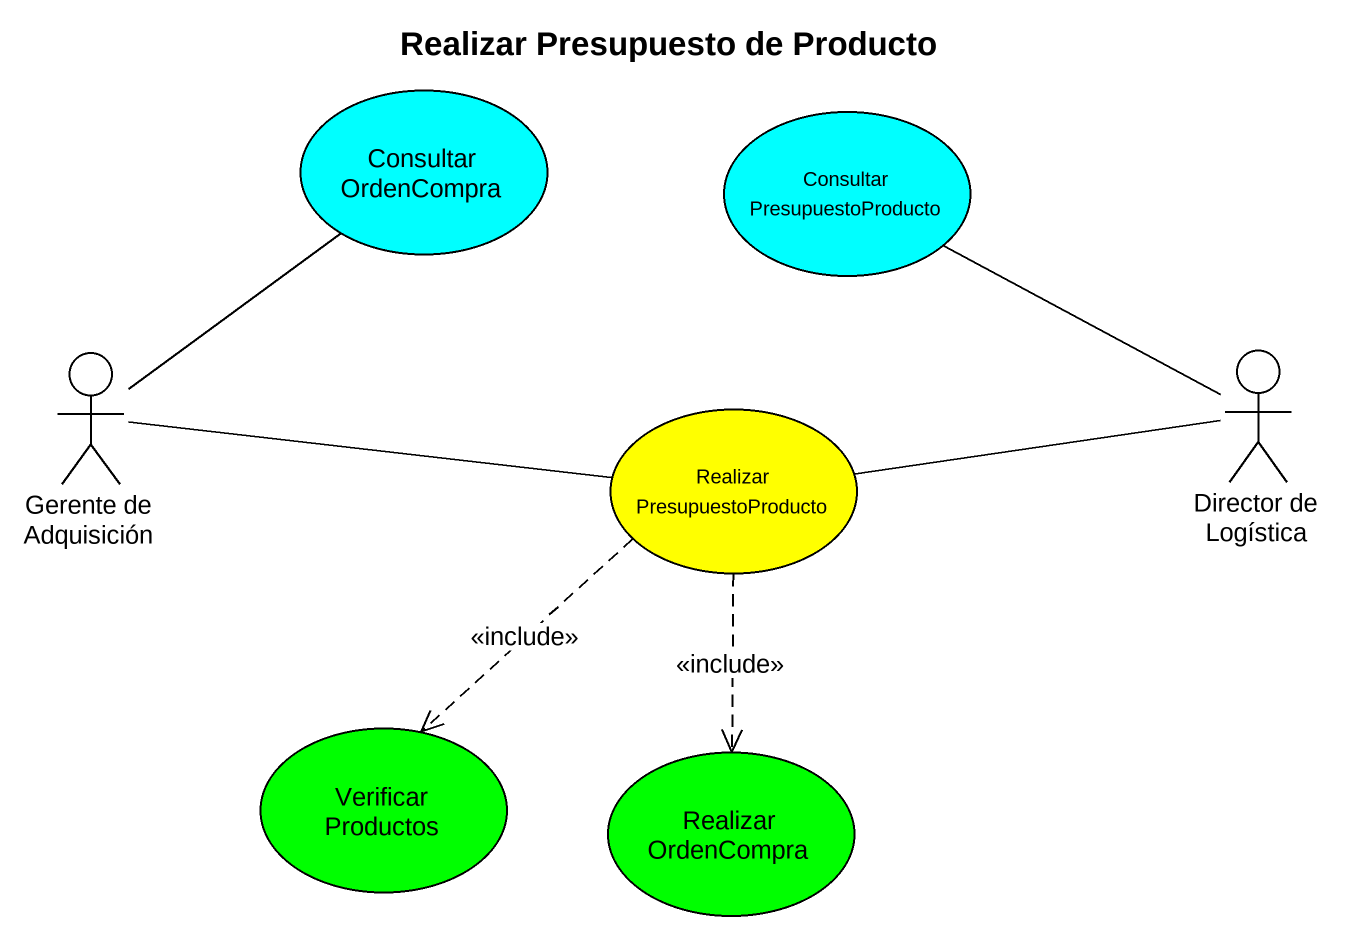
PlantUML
@startuml
title Realizar Presupuesto de Producto
usecase "Consultar OrdenCompra" as Consultar_OrdenCompra #00FFFF
usecase "Consultar PresupuestoProducto" as Consultar #00FFFF
actor "Gerente de Adquisición" as Gerente_de_Adquisición
actor "Director de Logística" as Director_de_Logística
usecase "Realizar PresupuestoProducto" as Realizar_PresupuestoProducto #FFFF00
usecase "Verificar Productos" as Verificar_Productos #00FF00
usecase "Realizar OrdenCompra" as Realizar_OrdenCompra #00FF00
Consultar_OrdenCompra -- Gerente_de_Adquisición
Consultar -- Director_de_Logística
Gerente_de_Adquisición -right- Realizar_PresupuestoProducto
Realizar_PresupuestoProducto -right- Director_de_Logística
Realizar_PresupuestoProducto ..> Verificar_Productos : <<include>>
Realizar_PresupuestoProducto ..> Realizar_OrdenCompra : <<include>>
@enduml
